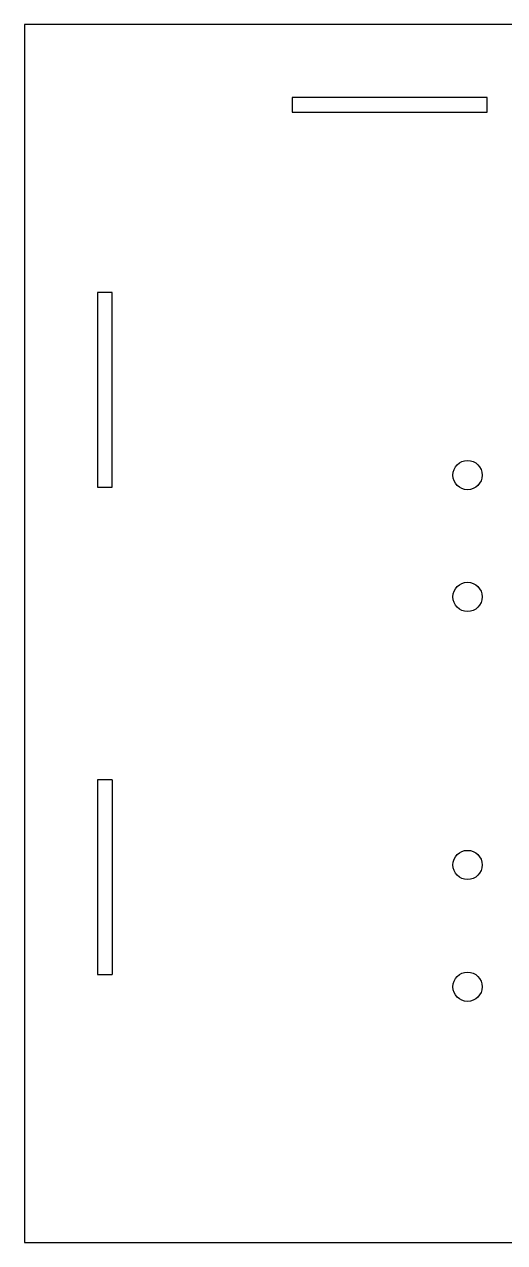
# Model space of a CAD drawing. Header units: millimetres. Extents: x 1 to 632, y 0 to 1598.
# Drawn here: x 1.9 to 100.6, y 1347.9 to 1597.9 of the extents above; entities that cross this region are included whole.
import ezdxf

# ---------------------------------------------------------------- set-up
doc = ezdxf.new("R2010")
doc.units = ezdxf.units.MM

msp = doc.modelspace()

# ---------------------------------------------------------------- linework, layer by layer
at = {"color": 7, "linetype": 'Continuous', "lineweight": 25}
for p, q in [((1.95, 1597.89), (1.95, 1347.89)), ((631.95, 1597.89), (1.95, 1597.89)), ((56.95, 1582.89), (56.95, 1579.89)), ((96.95, 1582.89), (56.95, 1582.89)), ((96.95, 1579.89), (96.95, 1582.89)), ((56.95, 1579.89), (96.95, 1579.89)), ((16.95, 1542.89), (16.95, 1502.89)), ((19.95, 1542.89), (16.95, 1542.89)), ((19.95, 1502.89), (19.95, 1542.89)), ((16.95, 1502.89), (19.95, 1502.89)), ((16.95, 1442.89), (16.95, 1402.89)), ((19.95, 1442.89), (16.95, 1442.89)), ((19.95, 1442.89), (19.95, 1402.89)), ((16.95, 1402.89), (19.95, 1402.89)), ((1.95, 1347.89), (631.95, 1347.89))]:
    msp.add_line(p, q, dxfattribs=at)
for centre in [(92.95, 1505.39), (92.95, 1480.39), (92.95, 1425.39), (92.95, 1400.39)]:
    msp.add_circle(centre, 3, dxfattribs=at)

doc.saveas('drawing.dxf')
